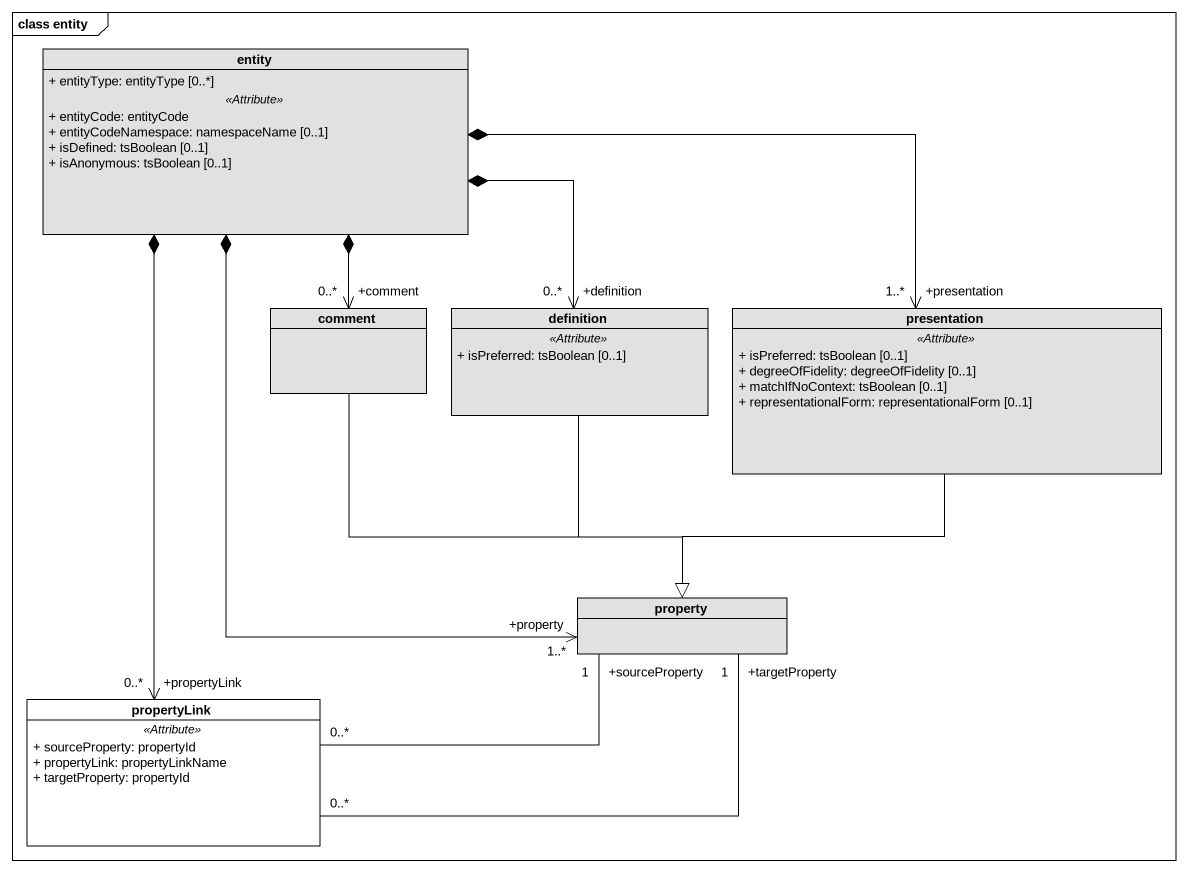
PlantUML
@startuml
mainframe class entity
hide circle
hide empty members
skinparam classAttributeIconSize 0
class "entity" as entity_ #E1E1E1 {
  + entityType: entityType [0..*]
  .. <<Attribute>> ..
  + entityCode: entityCode
  + entityCodeNamespace: namespaceName [0..1]
  + isDefined: tsBoolean [0..1]
  + isAnonymous: tsBoolean [0..1]
}
class comment #E1E1E1
class definition #E1E1E1 {
  .. <<Attribute>> ..
  + isPreferred: tsBoolean [0..1]
}
class presentation #E1E1E1 {
  .. <<Attribute>> ..
  + isPreferred: tsBoolean [0..1]
  + degreeOfFidelity: degreeOfFidelity [0..1]
  + matchIfNoContext: tsBoolean [0..1]
  + representationalForm: representationalForm [0..1]
}
class property #E1E1E1
class propertyLink #FFFFFF {
  .. <<Attribute>> ..
  + sourceProperty: propertyId
  + propertyLink: propertyLinkName
  + targetProperty: propertyId
}
comment "+comment\n0..*" <-up-* entity_
comment --|> property
definition "+definition\n0..*" <-up-* entity_
definition --|> property
presentation "+presentation\n1..*" <-left-* entity_
presentation --|> property
property "+property\n1..*" <-up-* entity_
propertyLink "+propertyLink\n0..*" <-up-* entity_
propertyLink "0..*" -right- "+sourceProperty\n1" property
propertyLink "0..*" -right- "+targetProperty\n1" property
@enduml
